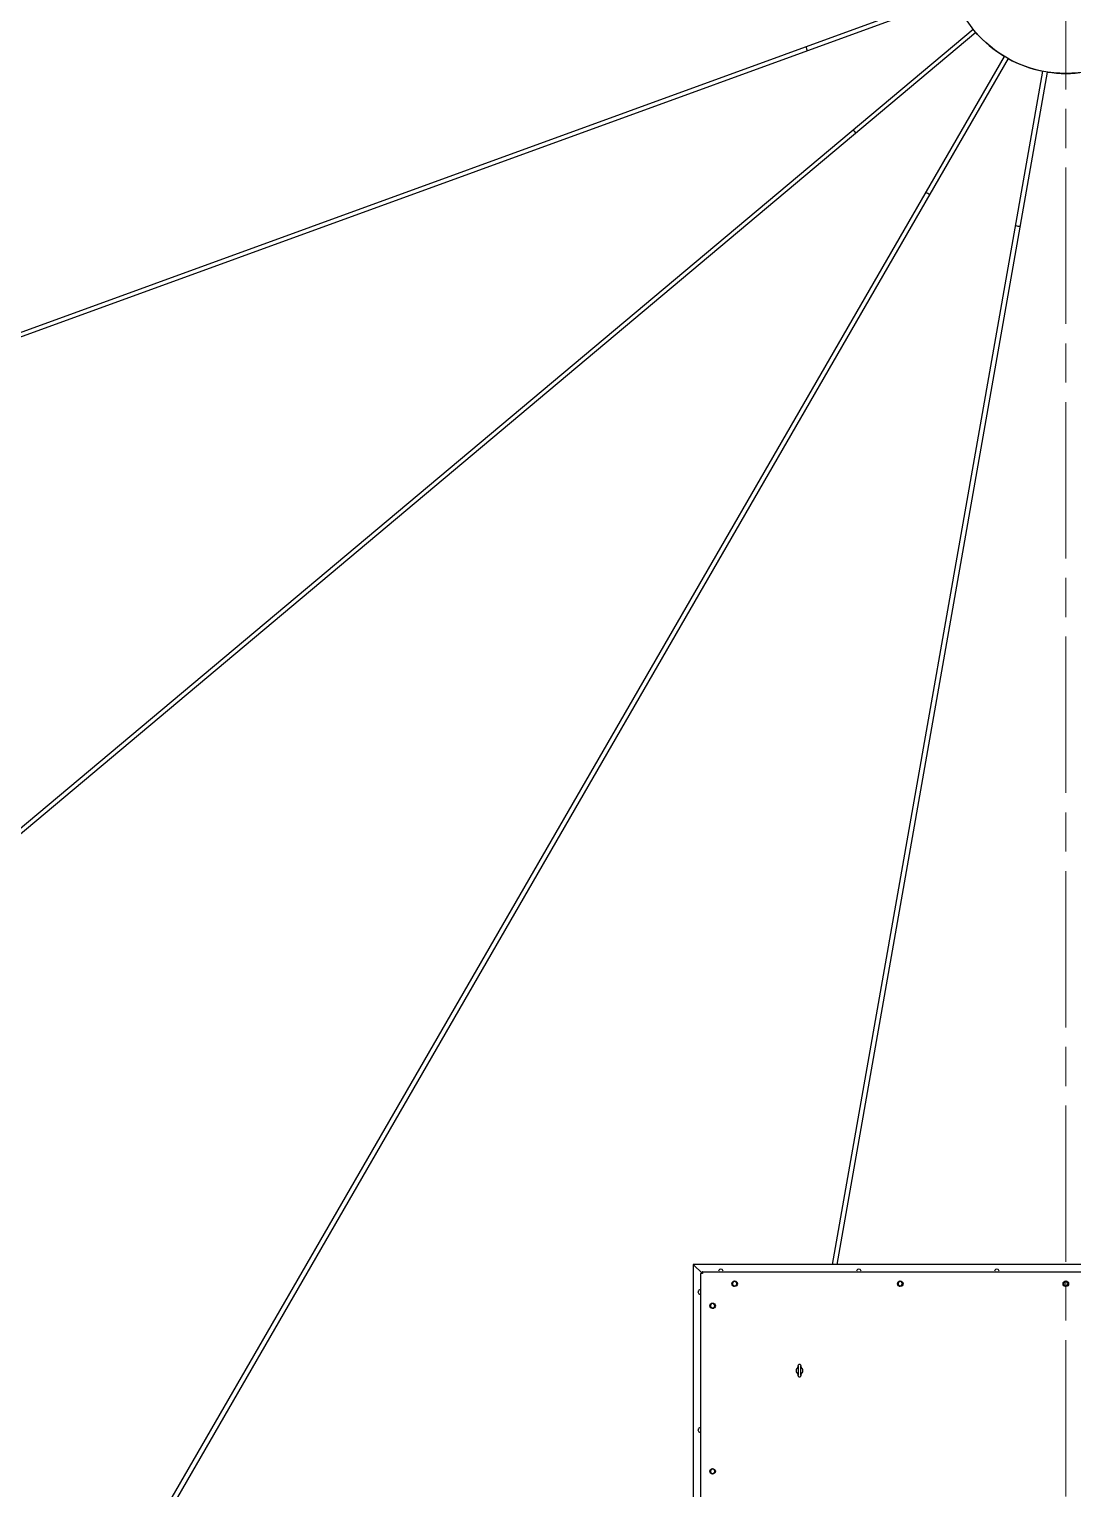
# Model space of a CAD drawing. Header units: millimetres. Extents: x 0 to 100323, y 0 to 59400.
# Drawn here: x 33856 to 37637, y 16654 to 21944 of the extents above; entities that cross this region are included whole.
import ezdxf

# ---------------------------------------------------------------- set-up
doc = ezdxf.new("R2010")
doc.units = ezdxf.units.MM
doc.header["$LTSCALE"] = 100
doc.linetypes.add('CHAIN', pattern=[0.3543, 0.2362, -0.0295, 0.0591, -0.0295])
doc.layers.add('Center Mark', color=7, linetype='Continuous', lineweight=18)
doc.layers.add('Visible', color=7, linetype='Continuous', lineweight=25)
doc.layers.add('P_Condensate (CS)', color=40, linetype='Continuous', lineweight=18, true_color=0xffbf00)

msp = doc.modelspace()

# ---------------------------------------------------------------- linework, layer by layer
at = {"layer": 'Center Mark', "linetype": 'CHAIN', "ltscale": 23.990969}
msp.add_line((37611.5, 30792.5), (37611.5, 13638.7), dxfattribs=at)
at = {"layer": 'P_Condensate (CS)'}
msp.add_arc((37611.5, 22215.6), 8966, 196.19046, 314.03491, dxfattribs=at)
at = {"layer": 'Visible'}
for p, q in [((30247, 19543.7), (37202.9, 22075.4)), ((37208.4, 22060.4), (30252.5, 19528.7)), ((33447.7, 18732.3), (37275.5, 21944.2)), ((37285.8, 21931.9), (33458, 18720)), ((33762, 15564.3), (37388.6, 21845.6)), ((37402.5, 21837.6), (33775.9, 15556.3)), ((36766, 17467), (37528.6, 21791.7)), ((37544.3, 21789), (36782.3, 17467)), ((36294.5, 17434), (36261.5, 17467)), ((36261.5, 17467), (36261.5, 14767)), ((36261.5, 17467), (36294.5, 17434)), ((38961.5, 17467), (36261.5, 17467)), ((36291.5, 17434.9), (36288.5, 17434.9)), ((36288.5, 17434.9), (36288.5, 17434)), ((36288.5, 14800), (36288.5, 17434)), ((36294.5, 17434), (36288.5, 17434)), ((36291.5, 17434), (36291.5, 17434.9)), ((36294.5, 17440), (36293.6, 17440)), ((36293.6, 17437), (36293.6, 17440)), ((36294.5, 17437), (36293.6, 17437)), ((36294.5, 17440), (38928.5, 17440)), ((36294.5, 17440), (36294.5, 17434)), ((36640.5, 17094.5), (36640.7, 17094.5)), ((36640.5, 17092.9), (36640.5, 17094.5)), ((36646, 17104.5), (36646.9, 17104.5)), ((36652.5, 17094.5), (36652.2, 17094.5)), ((36652.5, 17094.5), (36652.5, 17092.9)), ((36640.5, 17069.5), (36640.5, 17071)), ((36640.5, 17069.5), (36640.7, 17069.5)), ((36646, 17059.5), (36646.9, 17059.5)), ((36652.2, 17069.5), (36652.5, 17069.5)), ((36652.5, 17071), (36652.5, 17069.5))]:
    msp.add_line(p, q, dxfattribs=at)
for centre, radius in [((37611.5, 22215.6), 8250), ((37611.5, 22215.6), 431.9), ((36411.5, 17397), 10), ((37011.5, 17397), 10), ((37611.5, 17397), 10), ((36331.5, 17317), 10), ((36331.5, 16717), 10)]:
    msp.add_circle(centre, radius, dxfattribs=at)
for centre, radius, start, end in [((37611.5, 22215.6), 8420, 189.63897, 170.21174), ((37611.5, 22215.6), 8326.9, 263.58269, 170.80482), ((37611.5, 22215.6), 431.9, 221.0613, 238.9387), ((37611.5, 22215.6), 1000, 199.5416, 200.4584), ((37611.5, 22215.6), 431.9, 241.0613, 258.9387), ((37611.5, 22215.6), 431.9, 261.0613, 278.9387), ((37611.5, 22215.6), 1000, 219.5416, 220.4584), ((37611.5, 22215.6), 1000, 239.5416, 240.4584), ((37611.5, 22215.6), 1000, 259.5416, 260.4584), ((37611.5, 22215.6), 8326.9, 188.37165, 261.92634), ((36361.5, 17442), 8, 345.4557, 194.5443), ((36861.5, 17442), 8, 345.4557, 194.5443), ((37361.5, 17442), 8, 345.4557, 194.5443), ((36286.5, 17367), 8, 75.4557, 284.5443), ((36411.5, 17397), 8, 158.1197, 218.1197), ((36411.5, 17397), 8, 98.1197, 158.1197), ((36411.5, 17397), 8, 218.1197, 278.1197), ((36411.5, 17397), 8, 38.1197, 98.1197), ((36411.5, 17397), 8, 278.1197, 338.1197), ((36411.5, 17397), 8, 338.1197, 38.1197), ((37011.5, 17397), 8, 158.1197, 218.1197), ((37011.5, 17397), 8, 98.1197, 158.1197), ((37011.5, 17397), 8, 218.1197, 278.1197), ((37011.5, 17397), 8, 38.1197, 98.1197), ((37011.5, 17397), 8, 278.1197, 338.1197), ((37011.5, 17397), 8, 338.1197, 38.1197), ((37611.5, 17397), 8, 158.1197, 218.1197), ((37611.5, 17397), 8, 98.1197, 158.1197), ((37611.5, 17397), 8, 218.1197, 278.1197), ((37611.5, 17397), 8, 38.1197, 98.1197), ((37611.5, 17397), 8, 278.1197, 338.1197), ((37611.5, 17397), 8, 338.1197, 38.1197), ((36331.5, 17317), 8, 147.8761, 207.8761), ((36331.5, 17317), 8, 207.8761, 267.8761), ((36331.5, 17317), 8, 87.8761, 147.8761), ((36331.5, 17317), 8, 267.8761, 327.8761), ((36331.5, 17317), 8, 27.8761, 87.8761), ((36331.5, 17317), 8, 327.8761, 27.8761), ((36646.5, 17082), 12.5, 117.6471, 242.3529), ((36646.5, 17082), 12.5, 297.6471, 62.3529), ((36286.5, 16867), 8, 75.4557, 284.5443), ((36331.5, 16717), 8, 147.8761, 207.8761), ((36331.5, 16717), 8, 87.8761, 147.8761), ((36331.5, 16717), 8, 27.8761, 87.8761), ((36331.5, 16717), 8, 327.8761, 27.8761), ((36331.5, 16717), 8, 207.8761, 267.8761), ((36331.5, 16717), 8, 267.8761, 327.8761)]:
    msp.add_arc(centre, radius, start, end, dxfattribs=at)
for major_axis, start_param, end_param in [((-7760.6, -2090.4), 0.82233, 2.441294), ((-7567.4, -2038.4), 0.823305, 2.413383)]:
    msp.add_ellipse((37609.3, 22223.8), major_axis=major_axis, ratio=0.999916, start_param=start_param, end_param=end_param, dxfattribs=at)
for points, weights in [([(36404, 17400), (36403.2, 17398), (36402.3, 17395.7)], [1, 1.03814443452, 1.0003653387]), ([(36402.3, 17395.7), (36403.8, 17393.7), (36405.2, 17392)], [1.0003653387, 1.03814443452, 1]), ([(36405.8, 17404.2), (36404.8, 17401.9), (36404, 17400)], [1.0003653387, 1.03814443452, 1]), ([(36405.2, 17392), (36406.5, 17390.3), (36408, 17388.4)], [1, 1.03814443452, 1.0003653387]), ([(36410.3, 17404.9), (36408.2, 17404.6), (36405.8, 17404.2)], [1, 1.03814443452, 1.0003653387]), ([(36408, 17388.4), (36410.5, 17388.8), (36412.6, 17389.1)], [1.0003653387, 1.03814443452, 1]), ([(36414.9, 17405.5), (36412.5, 17405.2), (36410.3, 17404.9)], [1.0003653387, 1.03814443452, 1]), ([(36412.6, 17389.1), (36414.7, 17389.4), (36417.2, 17389.7)], [1, 1.03814443452, 1.0003653387]), ([(36417.8, 17401.9), (36416.4, 17403.6), (36414.9, 17405.5)], [1, 1.03814443452, 1.0003653387]), ([(36417.2, 17389.7), (36418.1, 17392), (36418.9, 17394)], [1.0003653387, 1.03814443452, 1]), ([(36420.6, 17398.3), (36419.1, 17400.2), (36417.8, 17401.9)], [1.0003653387, 1.03814443452, 1]), ([(36418.9, 17394), (36419.7, 17396), (36420.6, 17398.3)], [1, 1.03814443452, 1.0003653387]), ([(37004, 17400), (37003.2, 17398), (37002.3, 17395.7)], [1, 1.03814443452, 1.0003653387]), ([(37002.3, 17395.7), (37003.8, 17393.7), (37005.2, 17392)], [1.0003653387, 1.03814443452, 1]), ([(37005.8, 17404.2), (37004.8, 17401.9), (37004, 17400)], [1.0003653387, 1.03814443452, 1]), ([(37005.2, 17392), (37006.5, 17390.3), (37008, 17388.4)], [1, 1.03814443452, 1.0003653387]), ([(37010.3, 17404.9), (37008.2, 17404.6), (37005.8, 17404.2)], [1, 1.03814443452, 1.0003653387]), ([(37008, 17388.4), (37010.5, 17388.8), (37012.6, 17389.1)], [1.0003653387, 1.03814443452, 1]), ([(37014.9, 17405.5), (37012.5, 17405.2), (37010.3, 17404.9)], [1.0003653387, 1.03814443452, 1]), ([(37012.6, 17389.1), (37014.7, 17389.4), (37017.2, 17389.7)], [1, 1.03814443452, 1.0003653387]), ([(37017.8, 17401.9), (37016.4, 17403.6), (37014.9, 17405.5)], [1, 1.03814443452, 1.0003653387]), ([(37017.2, 17389.7), (37018.1, 17392), (37018.9, 17394)], [1.0003653387, 1.03814443452, 1]), ([(37020.6, 17398.3), (37019.1, 17400.2), (37017.8, 17401.9)], [1.0003653387, 1.03814443452, 1]), ([(37018.9, 17394), (37019.7, 17396), (37020.6, 17398.3)], [1, 1.03814443452, 1.0003653387]), ([(37604, 17400), (37603.2, 17398), (37602.3, 17395.7)], [1, 1.03814443452, 1.0003653387]), ([(37602.3, 17395.7), (37603.8, 17393.7), (37605.2, 17392)], [1.0003653387, 1.03814443452, 1]), ([(37605.8, 17404.2), (37604.8, 17401.9), (37604, 17400)], [1.0003653387, 1.03814443452, 1]), ([(37605.2, 17392), (37606.5, 17390.3), (37608, 17388.4)], [1, 1.03814443452, 1.0003653387]), ([(37610.3, 17404.9), (37608.2, 17404.6), (37605.8, 17404.2)], [1, 1.03814443452, 1.0003653387]), ([(37608, 17388.4), (37610.5, 17388.8), (37612.6, 17389.1)], [1.0003653387, 1.03814443452, 1]), ([(37614.9, 17405.5), (37612.5, 17405.2), (37610.3, 17404.9)], [1.0003653387, 1.03814443452, 1]), ([(37612.6, 17389.1), (37614.7, 17389.4), (37617.2, 17389.7)], [1, 1.03814443452, 1.0003653387]), ([(37617.8, 17401.9), (37616.4, 17403.6), (37614.9, 17405.5)], [1, 1.03814443452, 1.0003653387]), ([(37617.2, 17389.7), (37618.1, 17392), (37618.9, 17394)], [1.0003653387, 1.03814443452, 1]), ([(37620.6, 17398.3), (37619.1, 17400.2), (37617.8, 17401.9)], [1.0003653387, 1.03814443452, 1]), ([(37618.9, 17394), (37619.7, 17396), (37620.6, 17398.3)], [1, 1.03814443452, 1.0003653387]), ([(36324.7, 17321.2), (36323.5, 17319.4), (36322.2, 17317.3)], [1, 1.03814443452, 1.0003653387]), ([(36322.2, 17317.3), (36323.4, 17315.1), (36324.4, 17313.2)], [1.0003653387, 1.03814443452, 1]), ([(36324.4, 17313.2), (36325.4, 17311.3), (36326.6, 17309.1)], [1, 1.03814443452, 1.0003653387]), ([(36327.1, 17325.1), (36325.8, 17323), (36324.7, 17321.2)], [1.0003653387, 1.03814443452, 1]), ([(36326.6, 17309.1), (36329, 17309.1), (36331.2, 17309)], [1.0003653387, 1.03814443452, 1]), ([(36331.8, 17325), (36329.6, 17325), (36327.1, 17325.1)], [1, 1.03814443452, 1.0003653387]), ([(36331.2, 17309), (36333.3, 17308.9), (36335.8, 17308.8)], [1, 1.03814443452, 1.0003653387]), ([(36336.4, 17324.8), (36333.9, 17324.9), (36331.8, 17325)], [1.0003653387, 1.03814443452, 1]), ([(36335.8, 17308.8), (36337.1, 17310.9), (36338.2, 17312.7)], [1.0003653387, 1.03814443452, 1]), ([(36338.5, 17320.7), (36337.5, 17322.6), (36336.4, 17324.8)], [1, 1.03814443452, 1.0003653387]), ([(36338.2, 17312.7), (36339.4, 17314.5), (36340.7, 17316.6)], [1, 1.03814443452, 1.0003653387]), ([(36340.7, 17316.6), (36339.5, 17318.8), (36338.5, 17320.7)], [1.0003653387, 1.03814443452, 1]), ([(36640.7, 17093), (36640.7, 17092.4), (36640.7, 17091.8)], [1, 1.03210525676, 1.06244661735]), ([(36652.3, 17091.8), (36652.3, 17092.4), (36652.3, 17093)], [1.06244661735, 1.03210525676, 1]), ([(36640.7, 17072.1), (36640.7, 17071.5), (36640.7, 17070.9)], [1.06244661735, 1.03210525676, 1]), ([(36652.3, 17070.9), (36652.3, 17071.5), (36652.3, 17072.1)], [1, 1.03210525676, 1.06244661735]), ([(36324.7, 16721.2), (36323.5, 16719.4), (36322.2, 16717.3)], [1, 1.03814443452, 1.0003653387]), ([(36327.1, 16725.1), (36325.8, 16723), (36324.7, 16721.2)], [1.0003653387, 1.03814443452, 1]), ([(36331.8, 16725), (36329.6, 16725), (36327.1, 16725.1)], [1, 1.03814443452, 1.0003653387]), ([(36336.4, 16724.8), (36333.9, 16724.9), (36331.8, 16725)], [1.0003653387, 1.03814443452, 1]), ([(36338.5, 16720.7), (36337.5, 16722.6), (36336.4, 16724.8)], [1, 1.03814443452, 1.0003653387]), ([(36340.7, 16716.6), (36339.5, 16718.8), (36338.5, 16720.7)], [1.0003653387, 1.03814443452, 1]), ([(36322.2, 16717.3), (36323.4, 16715.1), (36324.4, 16713.2)], [1.0003653387, 1.03814443452, 1]), ([(36324.4, 16713.2), (36325.4, 16711.3), (36326.6, 16709.1)], [1, 1.03814443452, 1.0003653387]), ([(36326.6, 16709.1), (36329, 16709.1), (36331.2, 16709)], [1.0003653387, 1.03814443452, 1]), ([(36331.2, 16709), (36333.3, 16708.9), (36335.8, 16708.8)], [1, 1.03814443452, 1.0003653387]), ([(36335.8, 16708.8), (36337.1, 16710.9), (36338.2, 16712.7)], [1.0003653387, 1.03814443452, 1]), ([(36338.2, 16712.7), (36339.4, 16714.5), (36340.7, 16716.6)], [1, 1.03814443452, 1.0003653387])]:
    msp.add_rational_spline(points, weights, degree=2, dxfattribs=at)
for points, knots in [([(36646, 17104.5), (36645.5, 17104.5), (36645, 17104.4), (36644, 17104.1), (36643.6, 17103.8), (36642.8, 17103.3), (36642.5, 17103), (36641.9, 17102.4), (36641.8, 17102.1), (36641.4, 17101.5), (36641.4, 17101.3), (36641.2, 17100.9), (36641.2, 17100.8), (36641.1, 17100.5), (36641.1, 17100.3), (36641, 17099.9), (36641, 17099.7), (36640.9, 17099.2), (36640.9, 17098.9), (36640.8, 17098.1), (36640.8, 17097.7), (36640.8, 17096.7), (36640.8, 17096.1), (36640.7, 17095.2), (36640.7, 17094.8), (36640.7, 17094.5)], [1.5707963, 1.5707963, 1.5707963, 1.5707963, 1.5788142, 1.5788142, 1.5876494, 1.5876494, 1.5992055, 1.5992055, 1.6163191, 1.6163191, 1.6395962, 1.6395962, 1.6668147, 1.6668147, 1.7070231, 1.7070231, 1.8003632, 1.8003632, 1.9574292, 1.9574292, 2.1144951, 2.1144951, 2.271561, 2.271561, 2.356126, 2.356126, 2.356126, 2.356126]), ([(36641.2, 17098.5), (36641.2, 17098.5), (36641.2, 17098.5), (36641.2, 17098.4), (36641.2, 17098.2), (36641.2, 17097.5), (36641.3, 17096.8), (36641.3, 17094.9), (36641.4, 17093.7), (36641.4, 17090.8), (36641.4, 17089.2), (36641.5, 17085.7), (36641.5, 17083.9), (36641.5, 17080.2), (36641.5, 17078.4), (36641.4, 17074.9), (36641.4, 17073.3), (36641.4, 17070.3), (36641.3, 17069), (36641.3, 17067), (36641.2, 17066.2), (36641.2, 17065.6), (36641.2, 17065.5), (36641.2, 17065.4), (36641.2, 17065.4), (36641.2, 17065.4)], [-1.378697, -1.378697, -1.378697, -1.378697, -1.340183, -1.340183, -1.192287, -1.192287, -0.939687, -0.939687, -0.637214, -0.637214, -0.323137, -0.323137, -0.006157, -0.006157, 0.311463, 0.311463, 0.628494, 0.628494, 0.942715, 0.942715, 1.24495, 1.24495, 1.357812, 1.357812, 1.378697, 1.378697, 1.378697, 1.378697]), ([(36652.2, 17094.5), (36652.2, 17095.1), (36652.2, 17095.7), (36652.1, 17096.9), (36652.1, 17097.4), (36652.1, 17098.3), (36652, 17098.6), (36652, 17099.4), (36652, 17099.6), (36651.9, 17100.2), (36651.9, 17100.4), (36651.7, 17101.1), (36651.6, 17101.3), (36651.2, 17102), (36651, 17102.4), (36650.3, 17103.1), (36650.1, 17103.3), (36649.4, 17103.8), (36648.8, 17104.2), (36647.7, 17104.4), (36647.3, 17104.5), (36646.9, 17104.5)], [-2.356126, -2.356126, -2.356126, -2.356126, -2.19906, -2.19906, -2.0419941, -2.0419941, -1.8849282, -1.8849282, -1.7278623, -1.7278623, -1.6520791, -1.6520791, -1.6205185, -1.6205185, -1.5965469, -1.5965469, -1.5886689, -1.5886689, -1.5766894, -1.5766894, -1.5707963, -1.5707963, -1.5707963, -1.5707963]), ([(36651.8, 17065.4), (36651.8, 17065.4), (36651.8, 17065.4), (36651.8, 17065.5), (36651.7, 17065.8), (36651.7, 17066.5), (36651.7, 17067.2), (36651.6, 17069), (36651.6, 17070.3), (36651.5, 17073.1), (36651.5, 17074.7), (36651.5, 17078.2), (36651.5, 17080), (36651.5, 17083.7), (36651.5, 17085.5), (36651.5, 17089), (36651.5, 17090.7), (36651.6, 17093.6), (36651.6, 17094.9), (36651.7, 17097), (36651.7, 17097.7), (36651.8, 17098.3), (36651.8, 17098.5), (36651.8, 17098.5), (36651.8, 17098.5), (36651.8, 17098.5)], [-1.378697, -1.378697, -1.378697, -1.378697, -1.340183, -1.340183, -1.192287, -1.192287, -0.939687, -0.939687, -0.637214, -0.637214, -0.323137, -0.323137, -0.006157, -0.006157, 0.311463, 0.311463, 0.628494, 0.628494, 0.942715, 0.942715, 1.24495, 1.24495, 1.357812, 1.357812, 1.378697, 1.378697, 1.378697, 1.378697]), ([(36640.7, 17069.5), (36640.7, 17068.8), (36640.8, 17068.2), (36640.8, 17067.1), (36640.8, 17066.6), (36640.9, 17065.7), (36640.9, 17065.3), (36640.9, 17064.6), (36641, 17064.3), (36641, 17063.7), (36641.1, 17063.5), (36641.3, 17062.9), (36641.3, 17062.6), (36641.7, 17062), (36641.9, 17061.6), (36642.6, 17060.8), (36642.8, 17060.6), (36643.5, 17060.1), (36644.1, 17059.8), (36645.2, 17059.5), (36645.6, 17059.5), (36646, 17059.5)], [-2.356126, -2.356126, -2.356126, -2.356126, -2.19906, -2.19906, -2.0419941, -2.0419941, -1.8849282, -1.8849282, -1.7278623, -1.7278623, -1.6520791, -1.6520791, -1.6205185, -1.6205185, -1.5965469, -1.5965469, -1.5886689, -1.5886689, -1.5766894, -1.5766894, -1.5707963, -1.5707963, -1.5707963, -1.5707963]), ([(36646.9, 17059.5), (36647.4, 17059.5), (36648, 17059.6), (36648.9, 17059.9), (36649.4, 17060.1), (36650.1, 17060.6), (36650.4, 17060.9), (36651, 17061.6), (36651.2, 17061.9), (36651.5, 17062.4), (36651.6, 17062.6), (36651.7, 17063), (36651.7, 17063.2), (36651.8, 17063.5), (36651.9, 17063.6), (36651.9, 17064), (36652, 17064.2), (36652, 17064.7), (36652, 17065.1), (36652.1, 17065.8), (36652.1, 17066.3), (36652.1, 17067.3), (36652.2, 17067.8), (36652.2, 17068.8), (36652.2, 17069.1), (36652.2, 17069.5)], [1.5707963, 1.5707963, 1.5707963, 1.5707963, 1.5788142, 1.5788142, 1.5876494, 1.5876494, 1.5992055, 1.5992055, 1.6163191, 1.6163191, 1.6395962, 1.6395962, 1.6668147, 1.6668147, 1.7070231, 1.7070231, 1.8003632, 1.8003632, 1.9574292, 1.9574292, 2.1144951, 2.1144951, 2.271561, 2.271561, 2.356126, 2.356126, 2.356126, 2.356126])]:
    msp.add_open_spline(points, degree=3, knots=knots, dxfattribs=at)
for points in [[(36640.7, 17091.8), (36640.7, 17090.2), (36641, 17088.7), (36641.4, 17087.4)], [(36651.5, 17087.4), (36651.9, 17088.6), (36652.3, 17090.2), (36652.3, 17091.8)], [(36641.4, 17076.6), (36641, 17075.3), (36640.7, 17073.8), (36640.7, 17072.1)], [(36652.3, 17072.1), (36652.3, 17073.7), (36651.9, 17075.3), (36651.5, 17076.6)]]:
    msp.add_open_spline(points, degree=3, dxfattribs=at)

doc.saveas('drawing.dxf')
